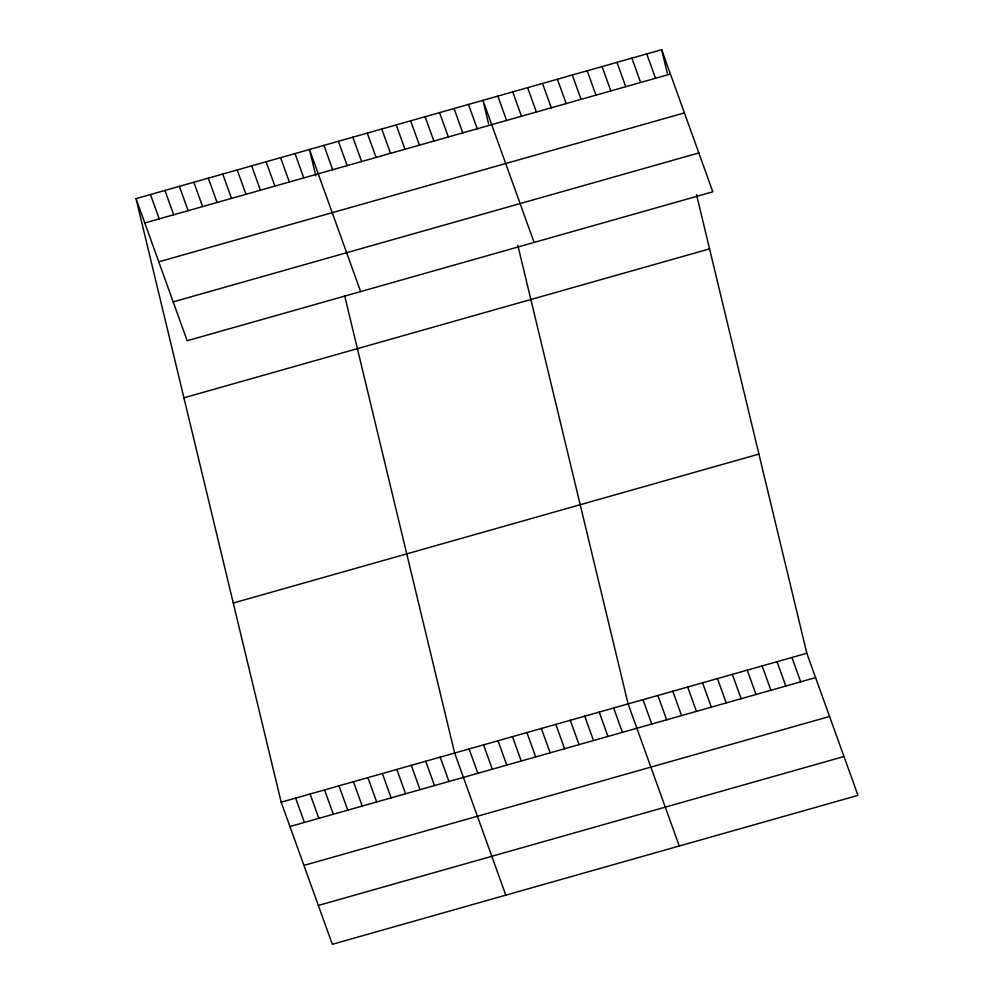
<?xml version="1.0" encoding="UTF-8"?>
<svg xmlns="http://www.w3.org/2000/svg" width="994" height="994" viewBox="0 0 994 994"><rect width="100%" height="100%" fill="white"/><g stroke="black" fill="none" stroke-linecap="round" stroke-linejoin="round"><path stroke-width="1.49" d="M136.016 198.626L661.656 49.7L712.822 191.805L187.183 340.731L136.016 198.626L281.178 802.195L332.344 944.3L857.984 795.374L806.817 653.269L696.533 194.687M144.776 222.967L670.416 74.041M158.767 261.832L684.406 112.906M173.18 301.878L698.832 152.939M183.915 397.811L709.567 248.873M233.279 603.023L758.919 454.084M281.178 802.195L806.817 653.269M289.95 826.536L815.589 677.61M303.94 865.401L829.58 716.463M318.353 905.435L843.993 756.509M646.759 53.924L655.531 78.265M631.873 58.137L640.633 82.477M616.976 62.361L625.735 86.702M602.078 66.573L610.85 90.914M587.193 70.798L595.953 95.138M791.932 657.481L800.692 681.822M572.295 75.022L581.055 99.363M777.035 661.706L785.794 686.046M557.398 79.234L566.17 103.575M762.149 665.93L770.909 690.271M542.513 83.459L551.272 107.799M747.252 670.142L756.012 694.483M527.615 87.671L536.375 112.011M732.354 674.367L741.126 698.707M512.73 91.895L521.49 116.236M717.469 678.579L726.229 702.92M497.832 96.12L506.592 120.46M702.572 682.803L711.331 707.144M534.101 242.437L482.935 100.332L488.576 123.765M687.674 687.028L696.446 711.369M468.485 104.432L477.244 128.773M672.789 691.24L681.549 715.581M454.034 108.532L462.794 132.873M657.891 695.465L666.651 719.805M439.572 112.62L448.331 136.961M642.994 699.677L651.766 724.017M425.121 116.72L433.881 141.061M679.262 846.006L628.109 703.901L517.812 245.319M410.659 120.808L419.431 145.149M613.646 708.001L622.418 732.342M396.208 124.909L404.968 149.249M599.196 712.089L607.955 736.43M381.758 129.009L390.518 153.349M584.745 716.189L593.505 740.53M367.295 133.097L376.055 157.437M570.283 720.29L579.042 744.618M352.845 137.197L361.605 161.537M555.832 724.377L564.592 748.718M338.382 141.297L347.154 165.625M541.37 728.478L550.142 752.818M323.932 145.385L332.692 169.725M526.919 732.566L535.679 756.906M360.636 291.59L309.482 149.485L315.819 175.839M512.469 736.666L521.229 761.006M295.019 153.573L303.791 177.914M498.006 740.766L506.778 765.107M280.569 157.673L289.329 182.014M483.556 744.854L492.316 769.194M266.106 161.773L274.878 186.114M469.093 748.954L477.865 773.295M251.656 165.861L260.416 190.202M505.809 895.159L454.643 753.042L344.707 295.939M237.206 169.962L245.965 194.302M440.193 757.142L448.953 781.483M222.743 174.049L231.515 198.39M425.73 761.242L434.502 785.583M208.293 178.15L217.052 202.49M411.28 765.33L420.04 789.671M193.842 182.25L202.602 206.59M396.83 769.431L405.589 793.771M179.38 186.338L188.139 210.678M382.367 773.531L391.127 797.871M164.929 190.438L173.689 214.779M367.917 777.619L376.676 801.959M150.467 194.538L159.239 218.879M353.454 781.719L362.226 806.059M339.004 785.807L347.763 810.147M324.553 789.907L333.313 814.248M310.091 794.007L318.85 818.348M295.64 798.095L304.4 822.436M661.656 49.7L667.297 73.134"/></g></svg>
